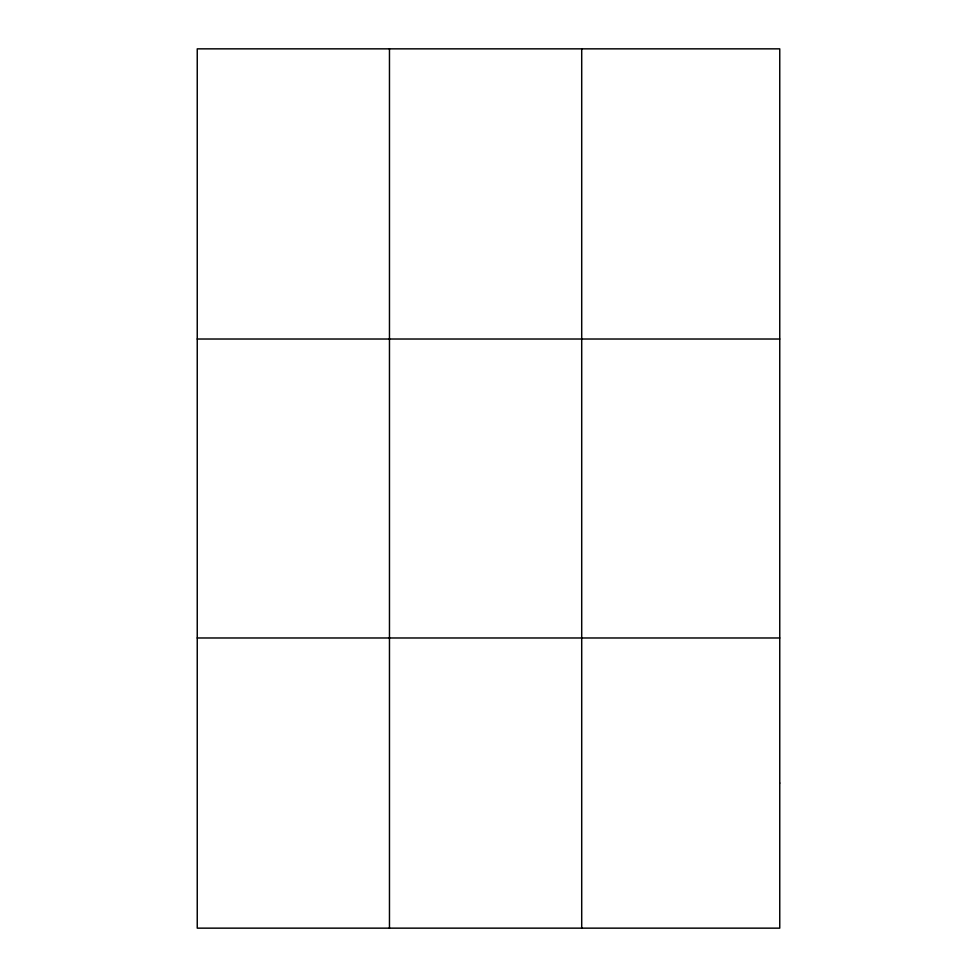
<?xml version="1.0" encoding="UTF-8"?>
<svg xmlns="http://www.w3.org/2000/svg" width="977" height="977" viewBox="0 0 977 977"><rect width="100%" height="100%" fill="white"/><g stroke="black" fill="none" stroke-linecap="round" stroke-linejoin="round"><path stroke-width="1.47" d="M389.469 48.85L389.469 928.15M581.706 48.85L581.706 928.15M197.244 339.019L779.756 339.019M197.244 637.981L779.756 637.981M779.756 783.066L779.756 928.15L197.244 928.15L197.244 48.85L779.756 48.85L779.756 783.066"/></g></svg>
